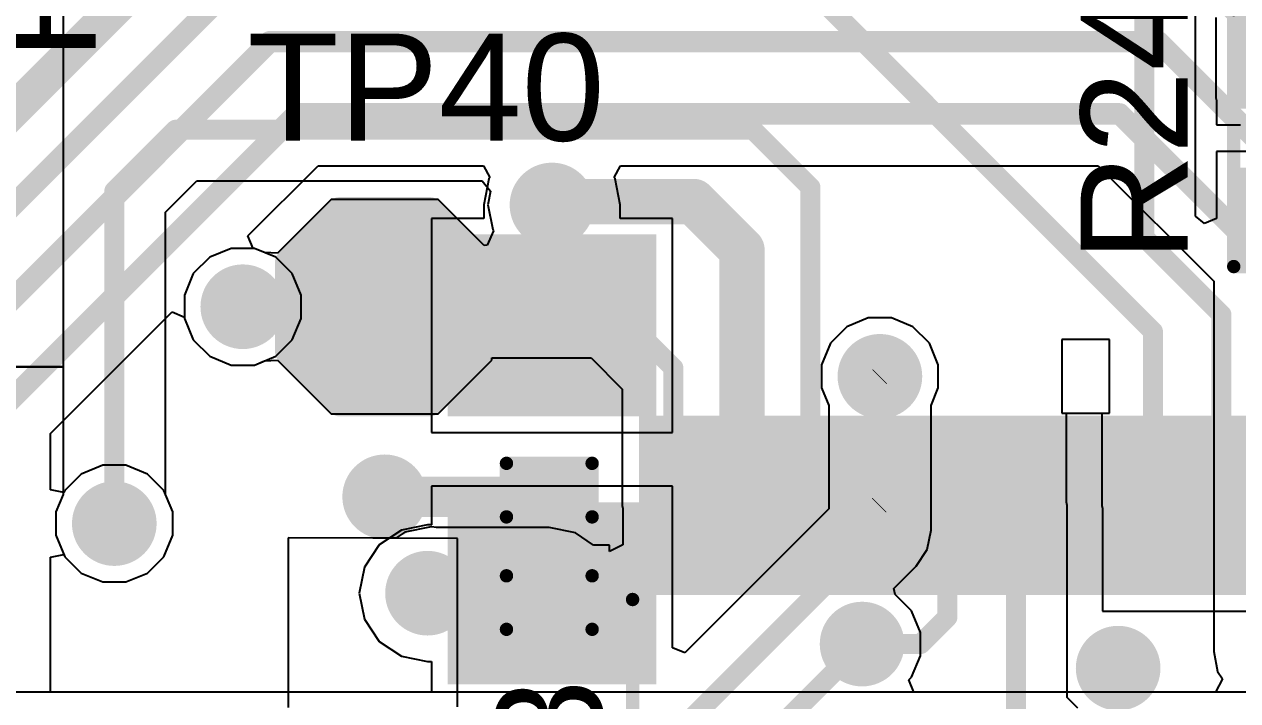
# Model space of a CAD drawing. Header units: millimetres. Extents: x 0 to 172, y 0 to 138.
# Drawn here: x 34.12 to 45.64, y 33.22 to 39.64 of the extents above; entities that cross this region are included whole.
import ezdxf

# ---------------------------------------------------------------- set-up
doc = ezdxf.new("R2010")
doc.units = ezdxf.units.MM
for name, color, linetype in [('BottomLayer', 5, 'Continuous'), ('BottomPaste', 16, 'Continuous'), ('BottomSolder', 6, 'Continuous'), ('TopLayer', 1, 'Continuous'), ('TopOverlay', 2, 'Continuous'), ('TopPaste', 8, 'Continuous'), ('TopSolder', 216, 'Continuous'), ('ViaHoleLayer', 16, 'Continuous')]:
    doc.layers.add(name, color=color, linetype=linetype)
doc.styles.add('Arial', font='', dxfattribs={"height": 0.2})
doc.styles.get('Arial').set_extended_font_data('Arial')

# ---------------------------------------------------------------- blocks, each defined once
blk = doc.blocks.new('24_TSSOP_11')
at = {"layer": 'TopLayer'}
for points in [[(-3.649999049999999, 3.80000129), (-2.14999951, 3.80000129), (-2.14999951, 3.35000219), (-3.649999049999999, 3.35000219)], [(2.14999951, 3.80000129), (3.649999049999999, 3.80000129), (3.649999049999999, 3.35000219), (2.14999951, 3.35000219)], [(-3.649999049999999, 3.15000005), (-2.14999951, 3.15000005), (-2.14999951, 2.70000095), (-3.649999049999999, 2.70000095)], [(2.14999951, 3.15000005), (3.649999049999999, 3.15000005), (3.649999049999999, 2.70000095), (2.14999951, 2.70000095)], [(-3.649999049999999, 2.50000135), (-2.14999951, 2.50000135), (-2.14999951, 2.05000225), (-3.649999049999999, 2.05000225)], [(2.14999951, 2.50000135), (3.649999049999999, 2.50000135), (3.649999049999999, 2.05000225), (2.14999951, 2.05000225)], [(-3.649999049999999, 1.85000011), (-2.14999951, 1.85000011), (-2.14999951, 1.40000101), (-3.649999049999999, 1.40000101)], [(2.14999951, 1.85000011), (3.649999049999999, 1.85000011), (3.649999049999999, 1.40000101), (2.14999951, 1.40000101)], [(-3.649999049999999, 1.20000141), (-2.14999951, 1.20000141), (-2.14999951, 0.75000231), (-3.649999049999999, 0.75000231)], [(2.14999951, 1.20000141), (3.649999049999999, 1.20000141), (3.649999049999999, 0.75000231), (2.14999951, 0.75000231)], [(-3.649999049999999, 0.55000017), (-2.14999951, 0.55000017), (-2.14999951, 0.10000107), (-3.649999049999999, 0.10000107)], [(2.14999951, 0.55000017), (3.649999049999999, 0.55000017), (3.649999049999999, 0.10000107), (2.14999951, 0.10000107)], [(-3.649999049999999, -0.09999852999999999), (-2.14999951, -0.09999852999999999), (-2.14999951, -0.54999763), (-3.649999049999999, -0.54999763)], [(2.14999951, -0.09999852999999999), (3.649999049999999, -0.09999852999999999), (3.649999049999999, -0.54999763), (2.14999951, -0.54999763)], [(-3.649999049999999, -0.74999977), (-2.14999951, -0.74999977), (-2.14999951, -1.19999887), (-3.649999049999999, -1.19999887)], [(2.14999951, -0.74999977), (3.649999049999999, -0.74999977), (3.649999049999999, -1.19999887), (2.14999951, -1.19999887)], [(-3.649999049999999, -1.39999847), (-2.14999951, -1.39999847), (-2.14999951, -1.84999757), (-3.649999049999999, -1.84999757)], [(2.14999951, -1.39999847), (3.649999049999999, -1.39999847), (3.649999049999999, -1.84999757), (2.14999951, -1.84999757)], [(-3.649999049999999, -2.04999971), (-2.14999951, -2.04999971), (-2.14999951, -2.49999881), (-3.649999049999999, -2.49999881)], [(2.14999951, -2.04999971), (3.649999049999999, -2.04999971), (3.649999049999999, -2.49999881), (2.14999951, -2.49999881)], [(-3.649999049999999, -2.69999841), (-2.14999951, -2.69999841), (-2.14999951, -3.14999751), (-3.649999049999999, -3.14999751)], [(2.14999951, -2.69999841), (3.649999049999999, -2.69999841), (3.649999049999999, -3.14999751), (2.14999951, -3.14999751)], [(-3.649999049999999, -3.34999965), (-2.14999951, -3.34999965), (-2.14999951, -3.79999875), (-3.649999049999999, -3.79999875)], [(2.14999951, -3.34999965), (3.649999049999999, -3.34999965), (3.649999049999999, -3.79999875), (2.14999951, -3.79999875)]]:
    blk.add_hatch(color=1, dxfattribs=at).paths.add_polyline_path(points)
at = {"layer": 'TopPaste'}
for points in [[(-3.649999049999999, 3.80000129), (-2.14999951, 3.80000129), (-2.14999951, 3.35000219), (-3.649999049999999, 3.35000219)], [(2.14999951, 3.80000129), (3.649999049999999, 3.80000129), (3.649999049999999, 3.35000219), (2.14999951, 3.35000219)], [(-3.649999049999999, 3.15000005), (-2.14999951, 3.15000005), (-2.14999951, 2.70000095), (-3.649999049999999, 2.70000095)], [(2.14999951, 3.15000005), (3.649999049999999, 3.15000005), (3.649999049999999, 2.70000095), (2.14999951, 2.70000095)], [(-3.649999049999999, 2.50000135), (-2.14999951, 2.50000135), (-2.14999951, 2.05000225), (-3.649999049999999, 2.05000225)], [(2.14999951, 2.50000135), (3.649999049999999, 2.50000135), (3.649999049999999, 2.05000225), (2.14999951, 2.05000225)], [(-3.649999049999999, 1.85000011), (-2.14999951, 1.85000011), (-2.14999951, 1.40000101), (-3.649999049999999, 1.40000101)], [(2.14999951, 1.85000011), (3.649999049999999, 1.85000011), (3.649999049999999, 1.40000101), (2.14999951, 1.40000101)], [(-3.649999049999999, 1.20000141), (-2.14999951, 1.20000141), (-2.14999951, 0.75000231), (-3.649999049999999, 0.75000231)], [(2.14999951, 1.20000141), (3.649999049999999, 1.20000141), (3.649999049999999, 0.75000231), (2.14999951, 0.75000231)], [(-3.649999049999999, 0.55000017), (-2.14999951, 0.55000017), (-2.14999951, 0.10000107), (-3.649999049999999, 0.10000107)], [(2.14999951, 0.55000017), (3.649999049999999, 0.55000017), (3.649999049999999, 0.10000107), (2.14999951, 0.10000107)], [(-3.649999049999999, -0.09999852999999999), (-2.14999951, -0.09999852999999999), (-2.14999951, -0.54999763), (-3.649999049999999, -0.54999763)], [(2.14999951, -0.09999852999999999), (3.649999049999999, -0.09999852999999999), (3.649999049999999, -0.54999763), (2.14999951, -0.54999763)], [(-3.649999049999999, -0.74999977), (-2.14999951, -0.74999977), (-2.14999951, -1.19999887), (-3.649999049999999, -1.19999887)], [(2.14999951, -0.74999977), (3.649999049999999, -0.74999977), (3.649999049999999, -1.19999887), (2.14999951, -1.19999887)], [(-3.649999049999999, -1.39999847), (-2.14999951, -1.39999847), (-2.14999951, -1.84999757), (-3.649999049999999, -1.84999757)], [(2.14999951, -1.39999847), (3.649999049999999, -1.39999847), (3.649999049999999, -1.84999757), (2.14999951, -1.84999757)], [(-3.649999049999999, -2.04999971), (-2.14999951, -2.04999971), (-2.14999951, -2.49999881), (-3.649999049999999, -2.49999881)], [(2.14999951, -2.04999971), (3.649999049999999, -2.04999971), (3.649999049999999, -2.49999881), (2.14999951, -2.49999881)], [(-3.649999049999999, -2.69999841), (-2.14999951, -2.69999841), (-2.14999951, -3.14999751), (-3.649999049999999, -3.14999751)], [(2.14999951, -2.69999841), (3.649999049999999, -2.69999841), (3.649999049999999, -3.14999751), (2.14999951, -3.14999751)], [(-3.649999049999999, -3.34999965), (-2.14999951, -3.34999965), (-2.14999951, -3.79999875), (-3.649999049999999, -3.79999875)], [(2.14999951, -3.34999965), (3.649999049999999, -3.34999965), (3.649999049999999, -3.79999875), (2.14999951, -3.79999875)]]:
    blk.add_hatch(color=8, dxfattribs=at).paths.add_polyline_path(points)
at = {"layer": 'TopSolder'}
for points in [[(-3.751599049999999, 3.90160129), (-2.04839951, 3.90160129), (-2.04839951, 3.24840219), (-3.751599049999999, 3.24840219)], [(2.04839951, 3.90160129), (3.751599049999999, 3.90160129), (3.751599049999999, 3.24840219), (2.04839951, 3.24840219)], [(-3.751599049999999, 3.25160005), (-2.04839951, 3.25160005), (-2.04839951, 2.59840095), (-3.751599049999999, 2.59840095)], [(2.04839951, 3.25160005), (3.751599049999999, 3.25160005), (3.751599049999999, 2.59840095), (2.04839951, 2.59840095)], [(-3.751599049999999, 2.60160135), (-2.04839951, 2.60160135), (-2.04839951, 1.94840225), (-3.751599049999999, 1.94840225)], [(2.04839951, 2.60160135), (3.751599049999999, 2.60160135), (3.751599049999999, 1.94840225), (2.04839951, 1.94840225)], [(-3.751599049999999, 1.95160011), (-2.04839951, 1.95160011), (-2.04839951, 1.29840101), (-3.751599049999999, 1.29840101)], [(2.04839951, 1.95160011), (3.751599049999999, 1.95160011), (3.751599049999999, 1.29840101), (2.04839951, 1.29840101)], [(-3.751599049999999, 1.30160141), (-2.04839951, 1.30160141), (-2.04839951, 0.6484023099999999), (-3.751599049999999, 0.6484023099999999)], [(2.04839951, 1.30160141), (3.751599049999999, 1.30160141), (3.751599049999999, 0.6484023099999999), (2.04839951, 0.6484023099999999)], [(-3.751599049999999, 0.65160017), (-2.04839951, 0.65160017), (-2.04839951, -0.00159893), (-3.751599049999999, -0.00159893)], [(2.04839951, 0.65160017), (3.751599049999999, 0.65160017), (3.751599049999999, -0.00159893), (2.04839951, -0.00159893)], [(-3.751599049999999, 0.00160147), (-2.04839951, 0.00160147), (-2.04839951, -0.65159763), (-3.751599049999999, -0.65159763)], [(2.04839951, 0.00160147), (3.751599049999999, 0.00160147), (3.751599049999999, -0.65159763), (2.04839951, -0.65159763)], [(-3.751599049999999, -0.6483997699999999), (-2.04839951, -0.6483997699999999), (-2.04839951, -1.30159887), (-3.751599049999999, -1.30159887)], [(2.04839951, -0.6483997699999999), (3.751599049999999, -0.6483997699999999), (3.751599049999999, -1.30159887), (2.04839951, -1.30159887)], [(-3.751599049999999, -1.29839847), (-2.04839951, -1.29839847), (-2.04839951, -1.95159757), (-3.751599049999999, -1.95159757)], [(2.04839951, -1.29839847), (3.751599049999999, -1.29839847), (3.751599049999999, -1.95159757), (2.04839951, -1.95159757)], [(-3.751599049999999, -1.94839971), (-2.04839951, -1.94839971), (-2.04839951, -2.60159881), (-3.751599049999999, -2.60159881)], [(2.04839951, -1.94839971), (3.751599049999999, -1.94839971), (3.751599049999999, -2.60159881), (2.04839951, -2.60159881)], [(-3.751599049999999, -2.59839841), (-2.04839951, -2.59839841), (-2.04839951, -3.25159751), (-3.751599049999999, -3.25159751)], [(2.04839951, -2.59839841), (3.751599049999999, -2.59839841), (3.751599049999999, -3.25159751), (2.04839951, -3.25159751)], [(-3.751599049999999, -3.24839965), (-2.04839951, -3.24839965), (-2.04839951, -3.90159875), (-3.751599049999999, -3.90159875)], [(2.04839951, -3.24839965), (3.751599049999999, -3.24839965), (3.751599049999999, -3.90159875), (2.04839951, -3.90159875)]]:
    blk.add_hatch(color=216, dxfattribs=at).paths.add_polyline_path(points)
at = {"layer": 'TopOverlay', "const_width": 0.127}
for points in [[(1.9558, 3.9624), (-2.0066, 3.9624)], [(-3.937, 3.4544), (-3.937, 3.7084)], [(-3.81, 3.581399999999999), (-3.937, 3.7084)], [(-3.937, 3.4544), (-3.81, 3.581399999999999)], [(1.9558, -3.96239746), (-2.0066, -3.96239746)]]:
    blk.add_lwpolyline(points, dxfattribs=at)
at = {"layer": 'TopOverlay', "const_width": 0.0635}
for points in [[(-2.03835, 3.9624, 1), (-1.97485, 3.9624, 1)], [(1.92405, 3.9624, 1), (1.98755, 3.9624, 1)], [(-3.96875, 3.7084, 1), (-3.90525, 3.7084, 1)], [(-3.96875, 3.7084, 1), (-3.90525, 3.7084, 1)], [(-3.84175, 3.581399999999999, 1), (-3.778249999999999, 3.581399999999999, 1)], [(-3.84175, 3.581399999999999, 1), (-3.778249999999999, 3.581399999999999, 1)], [(-3.96875, 3.4544, 1), (-3.90525, 3.4544, 1)], [(-3.96875, 3.4544, 1), (-3.90525, 3.4544, 1)], [(-2.03835, -3.96239746, 1), (-1.97485, -3.96239746, 1)], [(1.92405, -3.96239746, 1), (1.98755, -3.96239746, 1)]]:
    blk.add_lwpolyline(points, format="xyb", close=True, dxfattribs=at)
blk = doc.blocks.new('T__________47')
at = {"layer": 'TopLayer'}
blk.add_hatch(color=1, dxfattribs=at).paths.add_polyline_path([(0.3809999999999999, 0.7619999999999999), (-0.3809999999999999, 0.7619999999999999), (-0.7619999999999999, 0.3809999999999999), (-0.7619999999999999, -0.3809999999999999), (-0.3809999999999999, -0.7619999999999999), (0.3809999999999999, -0.7619999999999999), (0.7619999999999999, -0.3809999999999999), (0.7619999999999999, 0.3809999999999999)])
at = {"layer": 'TopPaste'}
blk.add_hatch(color=8, dxfattribs=at).paths.add_polyline_path([(0.3809999999999999, 0.7619999999999999), (-0.3809999999999999, 0.7619999999999999), (-0.7619999999999999, 0.3809999999999999), (-0.7619999999999999, -0.3809999999999999), (-0.3809999999999999, -0.7619999999999999), (0.3809999999999999, -0.7619999999999999), (0.7619999999999999, -0.3809999999999999), (0.7619999999999999, 0.3809999999999999)])
at = {"layer": 'TopSolder'}
blk.add_hatch(color=216, dxfattribs=at).paths.add_polyline_path([(0.4318, 0.8636), (-0.4318, 0.8636), (-0.8636, 0.4318), (-0.8636, -0.4318), (-0.4318, -0.8636), (0.4318, -0.8636), (0.8636, -0.4318), (0.8636, 0.4318)])
at = {"layer": 'TopOverlay', "const_width": 0.1999996}
for points in [[(-0.4318, 0.9397999999999999), (-0.9397999999999999, 0.4318)], [(-0.4318, 0.9397999999999999), (0.4318, 0.9397999999999999)], [(0.4318, 0.9397999999999999), (0.9397999999999999, 0.4318)], [(-0.9397999999999999, 0.4318), (-0.9397999999999999, -0.4318)], [(0.9397999999999999, 0.4318), (0.9397999999999999, -0.4318)], [(-0.9397999999999999, -0.4318), (-0.4318, -0.9397999999999999)], [(0.9397999999999999, -0.4318), (0.4318, -0.9397999999999999)], [(-0.4318, -0.9397999999999999), (0.4318, -0.9397999999999999)]]:
    blk.add_lwpolyline(points, dxfattribs=at)
at = {"layer": 'TopOverlay', "const_width": 0.0999998}
for points in [[(-0.4817998999999999, 0.9397999999999999, 1), (-0.3818001, 0.9397999999999999, 1)], [(-0.4817998999999999, 0.9397999999999999, 1), (-0.3818001, 0.9397999999999999, 1)], [(0.3818001, 0.9397999999999999, 1), (0.4817998999999999, 0.9397999999999999, 1)], [(0.3818001, 0.9397999999999999, 1), (0.4817998999999999, 0.9397999999999999, 1)], [(-0.9897999000000001, 0.4318, 1), (-0.8898001, 0.4318, 1)], [(-0.9897999000000001, 0.4318, 1), (-0.8898001, 0.4318, 1)], [(0.8898001, 0.4318, 1), (0.9897999000000001, 0.4318, 1)], [(0.8898001, 0.4318, 1), (0.9897999000000001, 0.4318, 1)], [(-0.9897999000000001, -0.4318, 1), (-0.8898001, -0.4318, 1)], [(-0.9897999000000001, -0.4318, 1), (-0.8898001, -0.4318, 1)], [(0.8898001, -0.4318, 1), (0.9897999000000001, -0.4318, 1)], [(0.8898001, -0.4318, 1), (0.9897999000000001, -0.4318, 1)], [(-0.4817998999999999, -0.9397999999999999, 1), (-0.3818001, -0.9397999999999999, 1)], [(-0.4817998999999999, -0.9397999999999999, 1), (-0.3818001, -0.9397999999999999, 1)], [(0.3818001, -0.9397999999999999, 1), (0.4817998999999999, -0.9397999999999999, 1)], [(0.3818001, -0.9397999999999999, 1), (0.4817998999999999, -0.9397999999999999, 1)]]:
    blk.add_lwpolyline(points, format="xyb", close=True, dxfattribs=at)
blk = doc.blocks.new('R___1206_B_91')
at = {"layer": 'BottomLayer'}
for points in [[(-2.032, 0.889), (-0.508, 0.889), (-0.508, -0.889), (-2.032, -0.889)], [(0.508, 0.889), (2.032, 0.889), (2.032, -0.889), (0.508, -0.889)]]:
    blk.add_hatch(color=5, dxfattribs=at).paths.add_polyline_path(points)
at = {"layer": 'BottomPaste'}
for points in [[(-2.032, 0.889), (-0.508, 0.889), (-0.508, -0.889), (-2.032, -0.889)], [(0.508, 0.889), (2.032, 0.889), (2.032, -0.889), (0.508, -0.889)]]:
    blk.add_hatch(color=16, dxfattribs=at).paths.add_polyline_path(points)
at = {"layer": 'BottomSolder'}
for points in [[(-2.1336, 0.9905999999999999), (-0.4064, 0.9905999999999999), (-0.4064, -0.9905999999999999), (-2.1336, -0.9905999999999999)], [(0.4064, 0.9905999999999999), (2.1336, 0.9905999999999999), (2.1336, -0.9905999999999999), (0.4064, -0.9905999999999999)]]:
    blk.add_hatch(color=6, dxfattribs=at).paths.add_polyline_path(points)
blk = doc.blocks.new('R___0603_204')
at = {"layer": 'TopLayer'}
for points in [[(-0.3809999999999999, 0.4445), (-0.3809999999999999, -0.4445), (-1.143, -0.4445), (-1.143, 0.4445)], [(1.143, 0.4445), (1.143, -0.4445), (0.3809999999999999, -0.4445), (0.3809999999999999, 0.4445)]]:
    blk.add_hatch(color=1, dxfattribs=at).paths.add_polyline_path(points)
at = {"layer": 'TopPaste'}
for points in [[(-0.3809999999999999, 0.4445), (-0.3809999999999999, -0.4445), (-1.143, -0.4445), (-1.143, 0.4445)], [(1.143, 0.4445), (1.143, -0.4445), (0.3809999999999999, -0.4445), (0.3809999999999999, 0.4445)]]:
    blk.add_hatch(color=8, dxfattribs=at).paths.add_polyline_path(points)
at = {"layer": 'TopSolder'}
for points in [[(-0.2794, 0.5460999999999999), (-0.2794, -0.5460999999999999), (-1.2446, -0.5460999999999999), (-1.2446, 0.5460999999999999)], [(1.2446, 0.5460999999999999), (1.2446, -0.5460999999999999), (0.2794, -0.5460999999999999), (0.2794, 0.5460999999999999)]]:
    blk.add_hatch(color=216, dxfattribs=at).paths.add_polyline_path(points)
at = {"layer": 'TopOverlay', "const_width": 0.127}
for points in [[(1.2192, 0.5334), (-1.2192, 0.5334)], [(-1.2192, -0.5334), (-1.2192, 0.5334)], [(1.2192, -0.5334), (1.2192, 0.5334)], [(1.2192, -0.5334), (-1.2192, -0.5334)]]:
    blk.add_lwpolyline(points, dxfattribs=at)
at = {"layer": 'TopOverlay', "const_width": 0.0635}
for points in [[(-1.25095, 0.5334, 1), (-1.18745, 0.5334, 1)], [(-1.25095, 0.5334, 1), (-1.18745, 0.5334, 1)], [(1.18745, 0.5334, 1), (1.25095, 0.5334, 1)], [(1.18745, 0.5334, 1), (1.25095, 0.5334, 1)], [(-1.25095, -0.5334, 1), (-1.18745, -0.5334, 1)], [(-1.25095, -0.5334, 1), (-1.18745, -0.5334, 1)], [(1.18745, -0.5334, 1), (1.25095, -0.5334, 1)], [(1.18745, -0.5334, 1), (1.25095, -0.5334, 1)]]:
    blk.add_lwpolyline(points, format="xyb", close=True, dxfattribs=at)
blk = doc.blocks.new('C___0402_388')
at = {"layer": 'TopLayer'}
for points in [[(-0.6985, -0.3175), (-0.6985, 0.3174999999999999), (-0.2413000000000001, 0.3175), (-0.2412999999999999, -0.3174999999999999)], [(0.2413000000000001, -0.3175), (0.2412999999999999, 0.3174999999999999), (0.6985, 0.3175), (0.6985, -0.3174999999999999)]]:
    blk.add_hatch(color=1, dxfattribs=at).paths.add_polyline_path(points)
at = {"layer": 'TopPaste'}
for points in [[(-0.6985, -0.3175), (-0.6985, 0.3174999999999999), (-0.2413000000000001, 0.3175), (-0.2412999999999999, -0.3174999999999999)], [(0.2413000000000001, -0.3175), (0.2412999999999999, 0.3174999999999999), (0.6985, 0.3175), (0.6985, -0.3174999999999999)]]:
    blk.add_hatch(color=8, dxfattribs=at).paths.add_polyline_path(points)
at = {"layer": 'TopSolder'}
for points in [[(-0.7584998799999999, -0.3774998800000001), (-0.7584998799999999, 0.3774998799999999), (-0.1813001200000001, 0.3774998800000001), (-0.1813001199999999, -0.3774998799999999)], [(0.1813001200000001, -0.3774998800000001), (0.1813001199999999, 0.3774998799999999), (0.7584998799999999, 0.3774998800000001), (0.7584998799999999, -0.3774998799999999)]]:
    blk.add_hatch(color=216, dxfattribs=at).paths.add_polyline_path(points)
at = {"layer": 'TopOverlay', "const_width": 0.127}
for points in [[(-0.7874, -0.4064), (-0.7874, 0.4064)], [(-0.2794, 0.4064), (-0.7874, 0.4064)], [(0.7874, 0.4064), (0.2794, 0.4064)], [(0.7874, -0.4064), (0.7874, 0.4064)], [(-0.2794, -0.4064), (-0.7874, -0.4064)], [(0.7874, -0.4064), (0.2794, -0.4064)]]:
    blk.add_lwpolyline(points, dxfattribs=at)
at = {"layer": 'TopOverlay', "const_width": 0.0635}
for points in [[(-0.8191499999999999, 0.4064, 1), (-0.7556499999999999, 0.4064, 1)], [(-0.8191499999999999, 0.4064, 1), (-0.7556499999999999, 0.4064, 1)], [(-0.31115, 0.4064, 1), (-0.24765, 0.4064, 1)], [(0.24765, 0.4064, 1), (0.31115, 0.4064, 1)], [(0.7556499999999999, 0.4064, 1), (0.8191499999999999, 0.4064, 1)], [(0.7556499999999999, 0.4064, 1), (0.8191499999999999, 0.4064, 1)], [(-0.8191499999999999, -0.4064, 1), (-0.7556499999999999, -0.4064, 1)], [(-0.8191499999999999, -0.4064, 1), (-0.7556499999999999, -0.4064, 1)], [(-0.31115, -0.4064, 1), (-0.24765, -0.4064, 1)], [(0.24765, -0.4064, 1), (0.31115, -0.4064, 1)], [(0.7556499999999999, -0.4064, 1), (0.8191499999999999, -0.4064, 1)], [(0.7556499999999999, -0.4064, 1), (0.8191499999999999, -0.4064, 1)]]:
    blk.add_lwpolyline(points, format="xyb", close=True, dxfattribs=at)

msp = doc.modelspace()

# ---------------------------------------------------------------- hatches: boundary and pattern name
at = {"layer": 'BottomLayer'}
h = msp.add_hatch(color=5, dxfattribs=at)
edge = h.paths.add_edge_path()
edge.add_arc((39.12869999999999, 37.9222), 0.2999994, 0, 360)
h = msp.add_hatch(color=5, dxfattribs=at)
edge = h.paths.add_edge_path()
edge.add_arc((36.195, 36.957), 0.2999994, 0, 360)
h = msp.add_hatch(color=5, dxfattribs=at)
edge = h.paths.add_edge_path()
edge.add_arc((42.2402, 36.2966), 0.2999994, 0, 360)
h = msp.add_hatch(color=5, dxfattribs=at)
edge = h.paths.add_edge_path()
edge.add_arc((37.5412, 35.1536), 0.2999994, 0, 360)
h = msp.add_hatch(color=5, dxfattribs=at)
edge = h.paths.add_edge_path()
edge.add_arc((34.9758, 34.8996), 0.2999994, 0, 360)
h = msp.add_hatch(color=5, dxfattribs=at)
edge = h.paths.add_edge_path()
edge.add_arc((37.94759999999999, 34.2392), 0.2999994, 0, 360)
h = msp.add_hatch(color=5, dxfattribs=at)
edge = h.paths.add_edge_path()
edge.add_arc((42.0710995, 33.7566), 0.2999994, 0, 360)
h = msp.add_hatch(color=5, dxfattribs=at)
edge = h.paths.add_edge_path()
edge.add_arc((44.5008, 33.528), 0.2999994, 0, 360)
at = {"layer": 'BottomSolder'}
h = msp.add_hatch(color=6, dxfattribs=at)
edge = h.paths.add_edge_path()
edge.add_arc((39.12869999999999, 37.9222), 0.4015993999999999, 0, 360)
h = msp.add_hatch(color=6, dxfattribs=at)
edge = h.paths.add_edge_path()
edge.add_arc((36.195, 36.957), 0.4015993999999999, 0, 360)
h = msp.add_hatch(color=6, dxfattribs=at)
edge = h.paths.add_edge_path()
edge.add_arc((42.2402, 36.2966), 0.4015993999999999, 0, 360)
h = msp.add_hatch(color=6, dxfattribs=at)
edge = h.paths.add_edge_path()
edge.add_arc((37.5412, 35.1536), 0.4015993999999999, 0, 360)
h = msp.add_hatch(color=6, dxfattribs=at)
edge = h.paths.add_edge_path()
edge.add_arc((34.9758, 34.8996), 0.4015993999999999, 0, 360)
h = msp.add_hatch(color=6, dxfattribs=at)
edge = h.paths.add_edge_path()
edge.add_arc((37.94759999999999, 34.2392), 0.4015993999999999, 0, 360)
h = msp.add_hatch(color=6, dxfattribs=at)
edge = h.paths.add_edge_path()
edge.add_arc((42.0710995, 33.7566), 0.4015993999999999, 0, 360)
h = msp.add_hatch(color=6, dxfattribs=at)
edge = h.paths.add_edge_path()
edge.add_arc((44.5008, 33.528), 0.4015993999999999, 0, 360)
at = {"layer": 'TopLayer'}
h = msp.add_hatch(color=1, dxfattribs=at)
edge = h.paths.add_edge_path()
edge.add_arc((39.12869999999999, 37.9222), 0.2999994, 0, 360)
h = msp.add_hatch(color=1, dxfattribs=at)
edge = h.paths.add_edge_path()
edge.add_arc((36.195, 36.957), 0.2999994, 0, 360)
h = msp.add_hatch(color=1, dxfattribs=at)
edge = h.paths.add_edge_path()
edge.add_arc((42.2402, 36.2966), 0.2999994, 0, 360)
h = msp.add_hatch(color=1, dxfattribs=at)
edge = h.paths.add_edge_path()
edge.add_arc((37.5412, 35.1536), 0.2999994, 0, 360)
h = msp.add_hatch(color=1, dxfattribs=at)
edge = h.paths.add_edge_path()
edge.add_arc((34.9758, 34.8996), 0.2999994, 0, 360)
h = msp.add_hatch(color=1, dxfattribs=at)
edge = h.paths.add_edge_path()
edge.add_arc((37.94759999999999, 34.2392), 0.2999994, 0, 360)
h = msp.add_hatch(color=1, dxfattribs=at)
edge = h.paths.add_edge_path()
edge.add_arc((42.0710995, 33.7566), 0.2999994, 0, 360)
h = msp.add_hatch(color=1, dxfattribs=at)
edge = h.paths.add_edge_path()
edge.add_arc((44.5008, 33.528), 0.2999994, 0, 360)
at = {"layer": 'TopSolder'}
h = msp.add_hatch(color=216, dxfattribs=at)
edge = h.paths.add_edge_path()
edge.add_arc((39.12869999999999, 37.9222), 0.4015993999999999, 0, 360)
h = msp.add_hatch(color=216, dxfattribs=at)
edge = h.paths.add_edge_path()
edge.add_arc((36.195, 36.957), 0.4015993999999999, 0, 360)
h = msp.add_hatch(color=216, dxfattribs=at)
edge = h.paths.add_edge_path()
edge.add_arc((42.2402, 36.2966), 0.4015993999999999, 0, 360)
h = msp.add_hatch(color=216, dxfattribs=at)
edge = h.paths.add_edge_path()
edge.add_arc((37.5412, 35.1536), 0.4015993999999999, 0, 360)
h = msp.add_hatch(color=216, dxfattribs=at)
edge = h.paths.add_edge_path()
edge.add_arc((34.9758, 34.8996), 0.4015993999999999, 0, 360)
h = msp.add_hatch(color=216, dxfattribs=at)
edge = h.paths.add_edge_path()
edge.add_arc((37.94759999999999, 34.2392), 0.4015993999999999, 0, 360)
h = msp.add_hatch(color=216, dxfattribs=at)
edge = h.paths.add_edge_path()
edge.add_arc((42.0710995, 33.7566), 0.4015993999999999, 0, 360)
h = msp.add_hatch(color=216, dxfattribs=at)
edge = h.paths.add_edge_path()
edge.add_arc((44.5008, 33.528), 0.4015993999999999, 0, 360)
at = {"layer": 'ViaHoleLayer'}
h = msp.add_hatch(color=16, dxfattribs=at)
edge = h.paths.add_edge_path()
edge.add_arc((39.12869999999999, 37.9222), 0.1499997, 0, 360)
h = msp.add_hatch(color=16, dxfattribs=at)
edge = h.paths.add_edge_path()
edge.add_arc((36.195, 36.957), 0.1499997, 0, 360)
h = msp.add_hatch(color=16, dxfattribs=at)
edge = h.paths.add_edge_path()
edge.add_arc((42.2402, 36.2966), 0.1499997, 0, 360)
h = msp.add_hatch(color=16, dxfattribs=at)
edge = h.paths.add_edge_path()
edge.add_arc((37.5412, 35.1536), 0.1499997, 0, 360)
h = msp.add_hatch(color=16, dxfattribs=at)
edge = h.paths.add_edge_path()
edge.add_arc((34.9758, 34.8996), 0.1499997, 0, 360)
h = msp.add_hatch(color=16, dxfattribs=at)
edge = h.paths.add_edge_path()
edge.add_arc((37.94759999999999, 34.2392), 0.1499997, 0, 360)
h = msp.add_hatch(color=16, dxfattribs=at)
edge = h.paths.add_edge_path()
edge.add_arc((42.0710995, 33.7566), 0.1499997, 0, 360)
h = msp.add_hatch(color=16, dxfattribs=at)
edge = h.paths.add_edge_path()
edge.add_arc((44.5008, 33.528), 0.1499997, 0, 360)

# ---------------------------------------------------------------- linework, layer by layer
at = {"layer": 'BottomLayer'}
for p, q in [((36.24398644, 37.62833216), (36.9104164, 38.29476211999999)), ((36.9104164, 38.29476211999999), (38.479222, 38.29476211999999)), ((38.479222, 38.29476211999999), (38.5390898, 38.18275574)), ((39.7183102, 38.18275574), (39.778178, 38.29476211999999)), ((39.778178, 38.29476211999999), (44.3117732, 38.29476211999999)), ((44.3117732, 38.29476211999999), (45.40750887999999, 37.19902644)), ((38.5305427, 38.1699643), (38.48125908, 37.9222)), ((38.5390898, 38.18275574), (38.5305427, 38.1699643)), ((39.7268573, 38.1699643), (39.7183102, 38.18275574)), ((39.77614092, 37.9222), (39.7268573, 38.1699643)), ((38.48125908, 37.9222), (38.48125908, 37.79519999999999)), ((39.77614092, 37.79519999999999), (39.77614092, 37.9222)), ((38.48125908, 37.79519999999999), (37.9857, 37.79519999999999)), ((37.9857, 37.79519999999999), (37.9857, 35.7632)), ((40.2717, 37.79519999999999), (39.77614092, 37.79519999999999)), ((40.2717, 35.7632), (40.2717, 37.79519999999999)), ((36.29258934, 37.5109994), (36.24398644, 37.62833216)), ((36.3051979, 37.5109994), (36.29258934, 37.5109994)), ((36.50881446, 37.4266587), (36.3051979, 37.5109994)), ((36.6646587, 37.27081446), (36.50881446, 37.4266587)), ((36.7489994, 37.0671979), (36.6646587, 37.27081446)), ((45.40750887999999, 37.19902644), (45.40750887999999, 33.68577972)), ((36.7489994, 36.8468021), (36.7489994, 37.0671979)), ((34.37085328, 35.755199), (35.52366784, 36.90801356)), ((35.52366784, 36.90801356), (35.6410006, 36.85941065999999)), ((35.6410006, 36.85941065999999), (35.6410006, 36.8468021)), ((35.6410006, 36.8468021), (35.7253413, 36.64318554)), ((36.6646587, 36.64318554), (36.7489994, 36.8468021)), ((42.1300021, 36.8505994), (41.92638554, 36.7662587)), ((42.3503979, 36.8505994), (42.1300021, 36.8505994)), ((42.55401446, 36.7662587), (42.3503979, 36.8505994)), ((41.92638554, 36.7662587), (41.7705413, 36.61041446)), ((42.7098587, 36.61041446), (42.55401446, 36.7662587)), ((35.7253413, 36.64318554), (35.88118554, 36.4873413)), ((36.50881446, 36.4873413), (36.6646587, 36.64318554)), ((41.7705413, 36.61041446), (41.6862006, 36.4067979)), ((42.7941994, 36.4067979), (42.7098587, 36.61041446)), ((35.88118554, 36.4873413), (36.0848021, 36.4030006)), ((36.0848021, 36.4030006), (36.3051979, 36.4030006)), ((36.3051979, 36.4030006), (36.50881446, 36.4873413)), ((41.6862006, 36.4067979), (41.6862006, 36.1864021)), ((42.7941994, 36.1864021), (42.7941994, 36.4067979)), ((41.6862006, 36.1864021), (41.75525303999999, 36.01969428)), ((42.72514696, 36.01969428), (42.7941994, 36.1864021)), ((41.75525303999999, 36.01969428), (41.75525303999999, 35.03893932)), ((42.72514696, 34.8380685), (42.72514696, 36.01969428)), ((34.37085328, 35.21866971999999), (34.37085328, 35.755199)), ((37.9857, 35.7632), (40.2717, 35.7632)), ((34.66198554, 35.3692587), (34.5061413, 35.21341446)), ((34.8656021, 35.45359939999999), (34.66198554, 35.3692587)), ((35.0859979, 35.45359939999999), (34.8656021, 35.45359939999999)), ((35.28961446, 35.3692587), (35.0859979, 35.45359939999999)), ((35.4454587, 35.21341446), (35.28961446, 35.3692587)), ((40.2717, 35.25519999999999), (37.9857, 35.25519999999999)), ((37.9857, 35.25519999999999), (37.9857, 34.88664092)), ((40.2717, 33.72132194), (40.2717, 35.25519999999999)), ((34.49785328, 35.19340688), (34.37085328, 35.21866971999999)), ((34.5061413, 35.21341446), (34.49785328, 35.19340688)), ((35.5297994, 35.0097979), (35.4454587, 35.21341446)), ((35.5297994, 34.7894021), (35.5297994, 35.0097979)), ((41.75525303999999, 35.03893932), (40.38903276, 33.67272158)), ((35.4454587, 34.58578554), (35.5297994, 34.7894021)), ((37.6998357, 34.8373573), (37.4897904, 34.69700959999999)), ((37.94759999999999, 34.88664092), (37.6998357, 34.8373573)), ((37.9857, 34.88664092), (37.94759999999999, 34.88664092)), ((42.68823314, 34.65248848), (42.72514696, 34.8380685)), ((37.4897904, 34.69700959999999), (37.3494427, 34.4869643)), ((34.37085328, 34.58053028), (34.49785328, 34.60579312)), ((34.37085328, 33.2994), (34.37085328, 34.58053028)), ((34.49785328, 34.60579312), (34.5061413, 34.58578554)), ((34.5061413, 34.58578554), (34.66198554, 34.4299413)), ((35.28961446, 34.4299413), (35.4454587, 34.58578554)), ((42.58311016, 34.49515834), (42.68823314, 34.65248848)), ((34.66198554, 34.4299413), (34.8656021, 34.3456006)), ((35.0859979, 34.3456006), (35.28961446, 34.4299413)), ((37.3494427, 34.4869643), (37.30015908, 34.2392)), ((42.37318424, 34.28523496), (42.58310254, 34.49515326)), ((42.58310254, 34.49515326), (42.58311016, 34.49515834)), ((34.8656021, 34.3456006), (35.0859979, 34.3456006)), ((37.30015908, 34.2392), (37.3494427, 33.9914357)), ((42.3849165, 34.22625616), (42.37318424, 34.28523496)), ((42.5407582, 34.07041446), (42.3849165, 34.22625616)), ((37.3494427, 33.9914357), (37.4897904, 33.7813904)), ((42.6250989, 33.86679789999999), (42.5407582, 34.07041446)), ((42.6250989, 33.6464021), (42.6250989, 33.86679789999999)), ((37.4897904, 33.7813904), (37.6998357, 33.6410427)), ((37.6998357, 33.6410427), (37.94759999999999, 33.59175908)), ((40.38903276, 33.67272158), (40.2717, 33.72132194)), ((42.5407582, 33.44278554), (42.6250989, 33.6464021)), ((45.40750887999999, 33.68577972), (45.44496372, 33.49747935999999)), ((37.94759999999999, 33.59175908), (37.9857, 33.59175908)), ((37.9857, 33.59175908), (37.9857, 33.2994)), ((42.51470542, 33.41673276), (42.5407582, 33.44278554)), ((42.56330832, 33.2994), (42.51470542, 33.41673276)), ((45.49245664, 33.4264), (45.4245726, 33.2994)), ((45.44496372, 33.49747935999999), (45.49245664, 33.4264)), ((103.7336, 33.2994), (31.0642, 33.2994)), ((37.9857, 33.2994), (34.37085328, 33.2994)), ((45.4245726, 33.2994), (42.56330832, 33.2994))]:
    msp.add_line(p, q, dxfattribs=at)
for points, const_width in [([(31.8516, 36.6522), (36.88079999999999, 41.6814)], 0.3302), ([(32.47879204, 36.3821472), (37.06684483999999, 40.9702)], 0.2032), ([(44.39769632, 40.9702), (47.37507924, 37.99281707999999)], 0.2032), ([(33.19150079999999, 36.21157096), (36.45152984, 39.4716)], 0.2032), ([(36.45152984, 39.4716), (44.8818, 39.4716)], 0.2032), ([(44.8818, 39.4716), (46.60899999999999, 37.7444)], 0.2032), ([(33.8787994, 35.95901368), (36.70660172, 38.78681599999999)], 0.2032), ([(36.70660172, 38.78681599999999), (44.51558788, 38.78681599999999)], 0.2032), ([(44.51558788, 38.78681599999999), (45.89956276, 37.40284112)], 0.2032), ([(39.12869999999999, 36.7792), (39.12869999999999, 37.9222)], 0.508), ([(42.2402, 34.8380685), (42.2402, 36.2966)], 0.1892554), ([(39.5331315, 32.13099999999999), (42.2402, 34.8380685)], 0.1892554), ([(37.94759999999999, 34.2392), (39.12869999999999, 34.2392)], 0.508), ([(39.8887315, 31.574232), (42.0710995, 33.7566)], 0.1892554)]:
    msp.add_lwpolyline(points, dxfattribs=dict(at, const_width=const_width))
for points, const_width in [([(36.40072984, 39.4716, 1), (36.50232984, 39.4716, 1)], 0.1016), ([(36.40072984, 39.4716, 1), (36.50232984, 39.4716, 1)], 0.1016), ([(44.831, 39.4716, 1), (44.93259999999999, 39.4716, 1)], 0.1016), ([(44.831, 39.4716, 1), (44.93259999999999, 39.4716, 1)], 0.1016), ([(36.65580172, 38.78681599999999, 1), (36.75740172, 38.78681599999999, 1)], 0.1016), ([(36.65580172, 38.78681599999999, 1), (36.75740172, 38.78681599999999, 1)], 0.1016), ([(44.46478788, 38.78681599999999, 1), (44.56638787999999, 38.78681599999999, 1)], 0.1016), ([(44.46478788, 38.78681599999999, 1), (44.56638787999999, 38.78681599999999, 1)], 0.1016), ([(39.0017, 37.9222, 1), (39.2557, 37.9222, 1)], 0.254), ([(39.0017, 36.7792, 1), (39.2557, 36.7792, 1)], 0.254), ([(42.19288742, 36.2966, 1), (42.28751258, 36.2966, 1)], 0.0946277), ([(42.19288742, 34.8380685, 1), (42.28751258, 34.8380685, 1)], 0.0946277), ([(42.19288742, 34.8380685, 1), (42.28751258, 34.8380685, 1)], 0.0946277), ([(37.8206, 34.2392, 1), (38.0746, 34.2392, 1)], 0.254), ([(39.0017, 34.2392, 1), (39.2557, 34.2392, 1)], 0.254), ([(42.02378692, 33.7566, 1), (42.11841208, 33.7566, 1)], 0.0946277)]:
    msp.add_lwpolyline(points, format="xyb", close=True, dxfattribs=dict(at, const_width=const_width))
at = {"layer": 'TopLayer'}
for p, q in [((45.23334361999999, 37.81754946), (45.23334361999999, 43.00270545999999)), ((34.49085304, 42.10208496), (34.49085304, 36.3855)), ((45.42752408, 39.7002), (45.42752408, 38.93819999999999)), ((45.42752408, 38.93819999999999), (45.43249994, 38.91318354)), ((45.43249994, 38.91318354), (45.43249994, 38.6842)), ((45.43249994, 38.6842), (45.66148348, 38.6842)), ((46.14367962, 38.43019999999999), (45.43249994, 38.43019999999999)), ((45.43249994, 38.43019999999999), (45.43249994, 37.79395794)), ((35.46074695999999, 37.85341172), (35.75871436, 38.15137911999999)), ((35.75871436, 38.15137911999999), (38.4655949, 38.15137911999999)), ((38.4655949, 38.15137911999999), (38.54616369999999, 38.05320558)), ((38.54616369999999, 38.05320558), (38.5201033, 37.9222)), ((37.03319999999999, 37.973), (36.52520254, 37.46500253999999)), ((38.0492, 37.973), (37.03319999999999, 37.973)), ((38.48556945999999, 37.53663054), (38.0492, 37.973)), ((38.5201033, 37.9222), (38.5664329, 37.68929978)), ((35.46074695999999, 35.17650571999999), (35.46074695999999, 37.85341172)), ((45.32045546, 37.74593161999999), (45.23334361999999, 37.81754946)), ((45.43249994, 37.79395794), (45.32045546, 37.74593161999999)), ((38.5739005, 37.67812378), (38.51298114, 37.54069707999999)), ((38.5664329, 37.68929978), (38.5739005, 37.67812378)), ((38.51298114, 37.54069707999999), (38.48556945999999, 37.53663054)), ((35.88118554, 37.4266587), (35.7253413, 37.27081446)), ((36.0848021, 37.5109994), (35.88118554, 37.4266587)), ((36.3051979, 37.5109994), (36.0848021, 37.5109994)), ((36.4008416, 37.47138302), (36.3051979, 37.5109994)), ((36.52520254, 37.46500253999999), (36.4008416, 37.47138302)), ((35.7253413, 37.27081446), (35.6410006, 37.0671979)), ((35.6410006, 37.0671979), (35.6410006, 36.8468021)), ((35.6410006, 36.8468021), (35.7253413, 36.64318554)), ((35.7253413, 36.64318554), (35.88118554, 36.4873413)), ((43.9674, 36.6461294), (43.9674, 35.9470706)), ((44.41740164, 36.6461294), (43.9674, 36.6461294)), ((44.41740164, 35.9470706), (44.41740164, 36.6461294)), ((34.49085304, 36.3855), (31.5873003, 36.3855)), ((31.5873003, 36.3855), (34.49085304, 36.3855)), ((34.49085304, 36.3855), (34.49085304, 35.17650571999999)), ((35.88118554, 36.4873413), (36.0848021, 36.4030006)), ((36.0848021, 36.4030006), (36.3051979, 36.4030006)), ((36.3051979, 36.4030006), (36.4008416, 36.44261698)), ((36.4008416, 36.44261698), (36.52520254, 36.44899746)), ((36.52520254, 36.44899746), (37.03319999999999, 35.941)), ((38.0492, 35.941), (38.5572, 36.449)), ((38.5572, 36.449), (38.5572, 36.47205304)), ((38.5572, 36.47205304), (39.49932663999999, 36.47205304)), ((39.49932663999999, 36.47205304), (39.79605197999999, 36.17533024)), ((39.79605197999999, 36.17533024), (39.79605197999999, 35.07279751999999)), ((37.03319999999999, 35.941), (38.0492, 35.941)), ((43.9674, 35.9470706), (44.41740164, 35.9470706)), ((44.00999834, 35.10270348), (44.00999834, 35.9470706)), ((44.00999834, 35.9470706), (44.34605304, 35.9470706)), ((44.34605304, 35.9470706), (44.34605304, 35.07279751999999)), ((34.49085304, 35.17650571999999), (34.4218006, 35.0097979)), ((35.5297994, 35.0097979), (35.46074695999999, 35.17650571999999)), ((34.4218006, 35.0097979), (34.4218006, 34.7894021)), ((35.5297994, 34.7894021), (35.5297994, 35.0097979)), ((39.79605197999999, 35.07279751999999), (39.80200066, 35.04289155999999)), ((39.80200066, 35.04289155999999), (39.80200066, 34.69759634)), ((44.01594702, 35.07279751999999), (44.00999834, 35.10270348)), ((44.01594702, 33.24867112), (44.01594702, 35.07279751999999)), ((44.34605304, 35.07279751999999), (44.35200172, 35.04289155999999)), ((44.35200172, 35.04289155999999), (44.35200172, 34.06879902)), ((34.4218006, 34.7894021), (34.5061413, 34.58578554)), ((35.4454587, 34.58578554), (35.5297994, 34.7894021)), ((37.7330335, 34.81975509999999), (37.64566258, 34.76137574)), ((37.9807978, 34.86903872), (37.7330335, 34.81975509999999)), ((37.99009674, 34.86903872), (37.9807978, 34.86903872)), ((38.0292991, 34.86124092), (37.99009674, 34.86903872)), ((39.1033, 34.86124092), (38.0292991, 34.86124092)), ((39.3510643, 34.8119573), (39.1033, 34.86124092)), ((39.52400781999999, 34.6964), (39.3510643, 34.8119573)), ((36.6268, 34.76518066), (36.62679745999999, 33.15442188)), ((38.23156946, 34.7591888), (36.6268, 34.76518066)), ((36.6268, 34.76518066), (36.6268, 33.15441934)), ((37.64566258, 34.76137574), (36.6268, 34.76518066)), ((38.23156946, 33.1604112), (38.23156946, 34.7591888)), ((39.6748, 34.6964), (39.52400781999999, 34.6964)), ((39.6748, 34.63381694), (39.6748, 34.6964)), ((39.80200066, 34.69759634), (39.67500065999999, 34.63366708)), ((34.5061413, 34.58578554), (34.66198554, 34.4299413)), ((35.28961446, 34.4299413), (35.4454587, 34.58578554)), ((39.67500065999999, 34.63366708), (39.6748, 34.63381694)), ((34.66198554, 34.4299413), (34.8656021, 34.3456006)), ((35.0859979, 34.3456006), (35.28961446, 34.4299413)), ((34.8656021, 34.3456006), (35.0859979, 34.3456006)), ((44.35200172, 34.06879902), (47.90999816, 34.06879902)), ((44.11761814, 33.147), (44.01594702, 33.24867112))]:
    msp.add_line(p, q, dxfattribs=at)
for points, const_width in [([(44.74839666, 37.61438502), (44.74839666, 43.00270545999999)], 0.1892554), ([(41.30801745999999, 40.24571072), (44.831, 36.72272818)], 0.1892554), ([(34.9758, 38.05428508), (35.557841, 38.63632608)], 0.1892554), ([(35.557841, 38.63632608), (41.03530528, 38.63632608)], 0.1892554), ([(41.03530528, 38.63632608), (41.58099888, 38.09063248)], 0.1892554), ([(34.9758, 34.8996), (34.9758, 38.05428508)], 0.1892554), ([(39.12869999999999, 37.9222), (39.1608818, 37.9543818)], 0.4318), ([(39.1608818, 37.9543818), (40.47254542, 37.9543818)], 0.4318), ([(40.47254542, 37.9543818), (40.93100018, 37.49592704)], 0.4318), ([(41.58099888, 35.07279751999999), (41.58099888, 38.09063248)], 0.1892554), ([(40.93100018, 35.07279751999999), (40.93100018, 37.49592958)], 0.4318), ([(44.74839666, 37.61438502), (45.48099869999999, 36.88178298)], 0.1892554), ([(36.195, 36.957), (37.5412, 36.957)], 0.1892554), ([(37.5412, 36.957), (39.7002, 36.957)], 0.1892554), ([(39.7002, 36.957), (40.28099894, 36.37620106)], 0.1892554), ([(45.48099869999999, 35.07279751999999), (45.48099869999999, 36.88178298)], 0.1892554), ([(44.831, 35.07279751999999), (44.831, 36.72272818)], 0.1892554), ([(40.28099894, 35.07279751999999), (40.28099894, 36.37620106)], 0.1892554), ([(42.23560006, 36.29200006), (42.2402, 36.2966)], 0.1892554), ([(42.23560006, 35.07739745999999), (42.23560006, 36.29200006)], 0.1892554), ([(37.5412, 35.1536), (39.1033, 35.1536)], 0.3809999999999999), ([(42.23100012, 35.07279751999999), (42.23560006, 35.07739745999999)], 0.1892554), ([(42.88099881999999, 34.01158806), (42.88099881999999, 35.07279751999999)], 0.1892554), ([(43.53100006, 33.04779775999999), (43.53100006, 35.07279751999999)], 0.1892554), ([(37.973, 34.2138), (37.9807978, 34.2215978)], 0.508), ([(37.9807978, 34.2215978), (37.99009674, 34.2215978)], 0.508), ([(37.99009674, 34.2215978), (37.99789454, 34.2138)], 0.508), ([(37.99789454, 34.2138), (39.1033, 34.2138)], 0.508), ([(42.62601075999999, 33.7566), (42.88099881999999, 34.01158806)], 0.1892554), ([(42.0710995, 33.7566), (42.62601075999999, 33.7566)], 0.1892554)]:
    msp.add_lwpolyline(points, dxfattribs=dict(at, const_width=const_width))
for points, const_width in [([(35.51052842, 38.63632608, 1), (35.60515358, 38.63632608, 1)], 0.0946277), ([(35.51052842, 38.63632608, 1), (35.60515358, 38.63632608, 1)], 0.0946277), ([(40.9879927, 38.63632608, 1), (41.08261786, 38.63632608, 1)], 0.0946277), ([(40.9879927, 38.63632608, 1), (41.08261786, 38.63632608, 1)], 0.0946277), ([(34.92848742, 38.05428508, 1), (35.02311258, 38.05428508, 1)], 0.0946277), ([(34.92848742, 38.05428508, 1), (35.02311258, 38.05428508, 1)], 0.0946277), ([(39.02074999999999, 37.9222, 1), (39.23665, 37.9222, 1)], 0.2159), ([(39.0529318, 37.9543818, 1), (39.26883179999999, 37.9543818, 1)], 0.2159), ([(39.0529318, 37.9543818, 1), (39.26883179999999, 37.9543818, 1)], 0.2159), ([(40.36459542, 37.9543818, 1), (40.58049542, 37.9543818, 1)], 0.2159), ([(40.36459542, 37.9543818, 1), (40.58049542, 37.9543818, 1)], 0.2159), ([(41.5336863, 38.09063248, 1), (41.62831146, 38.09063248, 1)], 0.0946277), ([(41.5336863, 38.09063248, 1), (41.62831146, 38.09063248, 1)], 0.0946277), ([(40.82305018, 37.49592958, 1), (41.03895018, 37.49592958, 1)], 0.2159), ([(40.82305018, 37.49592704, 1), (41.03895018, 37.49592704, 1)], 0.2159), ([(44.70108408, 37.61438502, 1), (44.79570924, 37.61438502, 1)], 0.0946277), ([(44.70108408, 37.61438502, 1), (44.79570924, 37.61438502, 1)], 0.0946277), ([(36.14768742, 36.957, 1), (36.24231258, 36.957, 1)], 0.0946277), ([(37.49388742, 36.957, 1), (37.58851258, 36.957, 1)], 0.0946277), ([(37.49388742, 36.957, 1), (37.58851258, 36.957, 1)], 0.0946277), ([(39.65288742, 36.957, 1), (39.74751258, 36.957, 1)], 0.0946277), ([(39.65288742, 36.957, 1), (39.74751258, 36.957, 1)], 0.0946277), ([(45.43368612, 36.88178298, 1), (45.52831128, 36.88178298, 1)], 0.0946277), ([(45.43368612, 36.88178298, 1), (45.52831128, 36.88178298, 1)], 0.0946277), ([(44.78368741999999, 36.72272818, 1), (44.87831257999999, 36.72272818, 1)], 0.0946277), ([(44.78368741999999, 36.72272818, 1), (44.87831257999999, 36.72272818, 1)], 0.0946277), ([(40.23368636, 36.37620106, 1), (40.32831152, 36.37620106, 1)], 0.0946277), ([(40.23368636, 36.37620106, 1), (40.32831152, 36.37620106, 1)], 0.0946277), ([(42.18828748, 36.29200006, 1), (42.28291264, 36.29200006, 1)], 0.0946277), ([(42.18828748, 36.29200006, 1), (42.28291264, 36.29200006, 1)], 0.0946277), ([(42.19288742, 36.2966, 1), (42.28751258, 36.2966, 1)], 0.0946277), ([(37.44595, 35.1536, 1), (37.63645, 35.1536, 1)], 0.1905), ([(39.00805, 35.1536, 1), (39.19855, 35.1536, 1)], 0.1905), ([(40.82305018, 35.07279751999999, 1), (41.03895018, 35.07279751999999, 1)], 0.2159), ([(40.23368636, 35.07279751999999, 1), (40.32831152, 35.07279751999999, 1)], 0.0946277), ([(41.5336863, 35.07279751999999, 1), (41.62831146, 35.07279751999999, 1)], 0.0946277), ([(42.18368753999999, 35.07279751999999, 1), (42.27831269999999, 35.07279751999999, 1)], 0.0946277), ([(42.18828748, 35.07739745999999, 1), (42.28291264, 35.07739745999999, 1)], 0.0946277), ([(42.18828748, 35.07739745999999, 1), (42.28291264, 35.07739745999999, 1)], 0.0946277), ([(42.83368624, 35.07279751999999, 1), (42.9283114, 35.07279751999999, 1)], 0.0946277), ([(43.48368747999999, 35.07279751999999, 1), (43.57831263999999, 35.07279751999999, 1)], 0.0946277), ([(44.78368741999999, 35.07279751999999, 1), (44.87831257999999, 35.07279751999999, 1)], 0.0946277), ([(45.43368612, 35.07279751999999, 1), (45.52831128, 35.07279751999999, 1)], 0.0946277), ([(34.92848742, 34.8996, 1), (35.02311258, 34.8996, 1)], 0.0946277), ([(37.846, 34.2138, 1), (38.09999999999999, 34.2138, 1)], 0.254), ([(37.8537978, 34.2215978, 1), (38.1077978, 34.2215978, 1)], 0.254), ([(37.8537978, 34.2215978, 1), (38.1077978, 34.2215978, 1)], 0.254), ([(37.86309674, 34.2215978, 1), (38.11709674, 34.2215978, 1)], 0.254), ([(37.86309674, 34.2215978, 1), (38.11709674, 34.2215978, 1)], 0.254), ([(37.87089454, 34.2138, 1), (38.12489454, 34.2138, 1)], 0.254), ([(37.87089454, 34.2138, 1), (38.12489454, 34.2138, 1)], 0.254), ([(38.97629999999999, 34.2138, 1), (39.2303, 34.2138, 1)], 0.254), ([(42.83368624, 34.01158806, 1), (42.9283114, 34.01158806, 1)], 0.0946277), ([(42.83368624, 34.01158806, 1), (42.9283114, 34.01158806, 1)], 0.0946277), ([(42.02378692, 33.7566, 1), (42.11841208, 33.7566, 1)], 0.0946277), ([(42.57869818, 33.7566, 1), (42.67332334, 33.7566, 1)], 0.0946277), ([(42.57869818, 33.7566, 1), (42.67332334, 33.7566, 1)], 0.0946277)]:
    msp.add_lwpolyline(points, format="xyb", close=True, dxfattribs=dict(at, const_width=const_width))

# ---------------------------------------------------------------- block references
for name, p, rotation in [('R___0603_204', (46.13099994, 38.5572), 270), ('T__________47', (37.5412, 36.957), 90), ('R___1206_B_91', (39.12869999999999, 35.50919999999999), 90), ('24_TSSOP_11', (43.85599814, 32.17279824), 270), ('C___0402_388', (39.1033, 34.68369999999999), 270)]:
    msp.add_blockref(name, p, dxfattribs=dict(rotation=rotation))

# ---------------------------------------------------------------- texts
at = {"layer": 'TopOverlay', "style": 'Arial'}
for s, p in [('R134', (34.7978349, 39.29437404)), ('R24', (45.1610349, 37.38077105999999)), ('C43', (39.6111349, 30.8185693))]:
    msp.add_text(s, height=1.016, rotation=90, dxfattribs=at).set_placement(p)
msp.add_text('TP40', height=1.016, dxfattribs=at).set_placement((36.23793616, 38.53196509999999))

doc.saveas('drawing.dxf')
